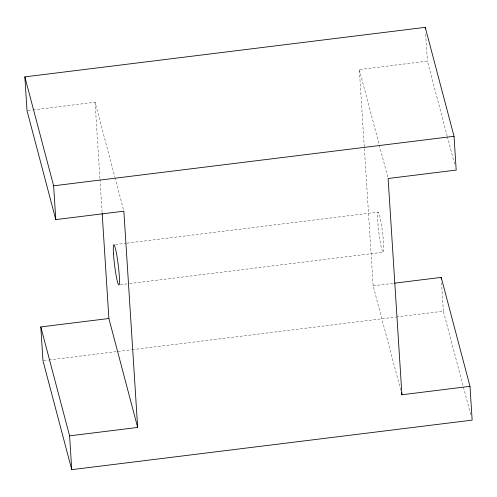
<?xml version="1.0" encoding="UTF-8"?>
<svg xmlns="http://www.w3.org/2000/svg" width="497" height="497" viewBox="0 0 497 497"><rect width="100%" height="100%" fill="white"/><g stroke="black" fill="none" stroke-linecap="round" stroke-linejoin="round"><path stroke-width="0.37" stroke-dasharray="2.48 1.86" d="M27.77 110.57L32.361 110.005M33.125 109.905L95.076 102.245L114.788 176.857M400.744 390.275L373.141 285.818L359.337 69.561L427.408 61.143L447.12 135.756M115.534 244.574L126.319 243.238M127.089 243.145L378.26 212.076M120.28 284.731L128.754 283.681M129.524 283.588L383.007 252.234A20.253 1.82 82.9 0 0 381.137 222.973A20.253 1.82 82.9 0 0 377.757 221.264A20.253 1.82 82.9 0 0 383.007 252.234M373.141 285.818L393.792 283.265M43.736 360.617L48.358 360.045M49.128 359.952L131.519 349.758M132.289 349.664L395.624 317.092M396.395 316.999L443.367 311.19L470.97 415.647M447.319 136.501L454.811 164.855M359.337 69.561L387.927 177.752M114.987 177.609L123.66 210.436M425.693 34.262L427.408 61.143M441.553 282.774L443.367 311.19M95.076 102.245L99.953 178.709M100.003 179.479L102.171 213.462"/><path stroke-width="0.75" d="M137.663 427.439L123.859 211.182L55.788 219.599L27.006 110.663L24.85 76.873L425.252 27.347L454.034 136.29L456.19 170.08L388.12 178.498L401.924 394.755L469.994 386.337L472.15 420.127L71.748 469.653L42.966 360.71L40.81 326.92L108.88 318.502L137.663 427.439L69.592 435.857L40.81 326.92M24.85 76.873L53.633 185.81L454.034 136.29M394.556 283.166L441.212 277.401L469.994 386.337M401.334 392.518L401.924 394.755M425.252 27.347L425.351 28.888M441.212 277.401L441.311 278.935M102.171 213.462L108.88 318.502M53.633 185.81L55.788 219.599M69.592 435.857L71.748 469.653M113.49 253.948A20.253 1.82 82.9 0 0 118.74 284.924A20.253 1.82 82.9 0 0 116.876 255.657A20.253 1.82 82.9 0 0 113.49 253.948"/></g></svg>
